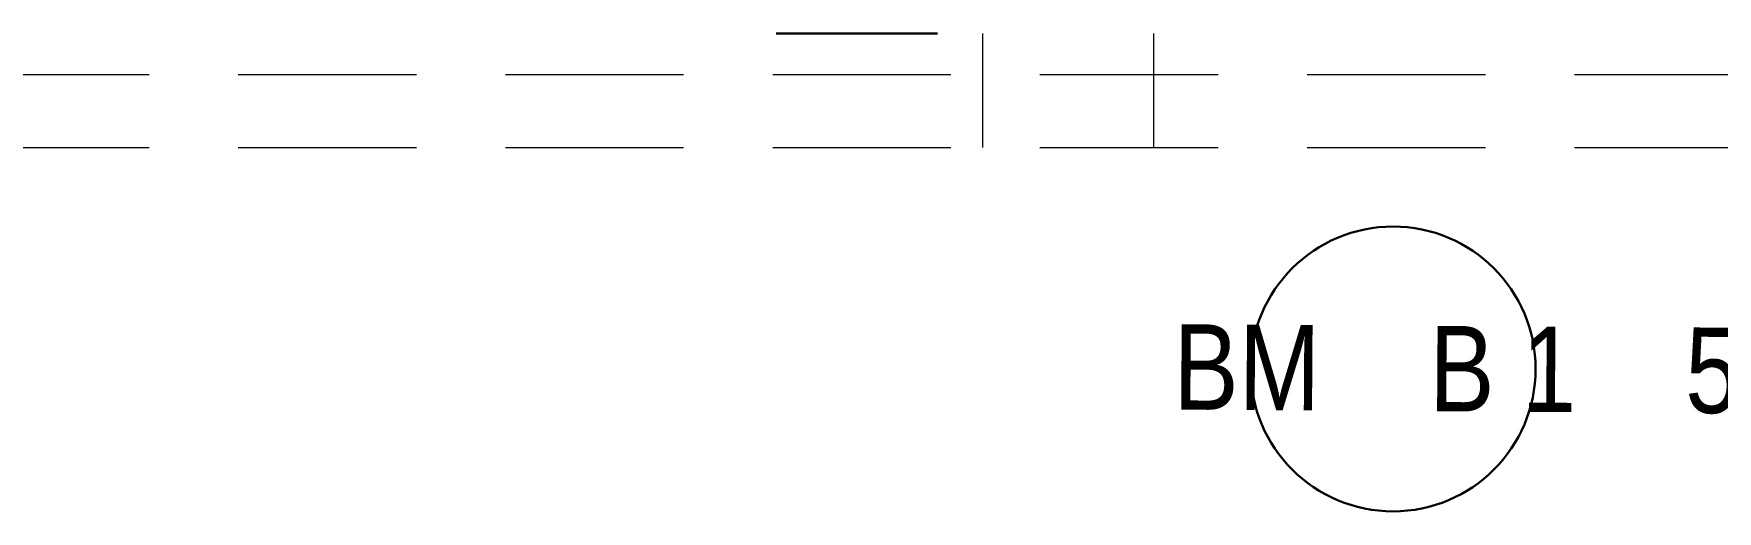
# Model space of a CAD drawing. Header units: inches. Extents: x 23376 to 25615, y 13129 to 14827.
# Drawn here: x 24695.6 to 24813.7, y 13281 to 13314.6 of the extents above; entities that cross this region are included whole.
import ezdxf

# ---------------------------------------------------------------- set-up
doc = ezdxf.new("R2010")
doc.units = ezdxf.units.IN
doc.header["$MEASUREMENT"] = 0
doc.linetypes.add('HIDDEN', pattern=[0.375, 0.25, -0.125])
for name, color, linetype, lineweight in [('BEAM SEAT', 7, 'Continuous', 20), ('BEAMS TEXT', 3, 'Continuous', 20), ('FLOOR BEAMS', 3, 'HIDDEN', 20)]:
    doc.layers.add(name, color=color, linetype=linetype, lineweight=lineweight)
doc.styles.add('ARCHENTLTD', font='technical.ttf', dxfattribs={"height": 6})

msp = doc.modelspace()

# ---------------------------------------------------------------- linework, layer by layer
at = {"layer": 'BEAM SEAT', "lineweight": 30}
msp.add_line((24759.043, 13314.58376), (24747.7293, 13314.58376), dxfattribs=at)
at = {"layer": 'BEAM SEAT', "lineweight": 9}
for p, q in [((24762.22365, 13306.58376), (24762.22365, 13314.58376)), ((24774.22365, 13306.58376), (24774.22365, 13314.58376))]:
    msp.add_line(p, q, dxfattribs=at)
at = {"layer": 'BEAMS TEXT', "linetype": 'Continuous', "lineweight": 30, "ltscale": 75}
msp.add_circle((24791.00087, 13291.04047), 10, dxfattribs=at)
at = {"layer": 'FLOOR BEAMS', "ltscale": 50}
for p, q in [((24616.2293, 13311.70876), (25039.2293, 13311.70876)), ((24616.2293, 13306.58376), (25039.2293, 13306.58376))]:
    msp.add_line(p, q, dxfattribs=at)

# ---------------------------------------------------------------- texts
at = {"layer": 'BEAMS TEXT', "linetype": 'Continuous', "lineweight": 9, "insert": (24825.50175, 13280.82324), "char_height": 6, "attachment_point": 5, "rotation": 359.6375, "style": 'ARCHENTLTD'}
msp.add_mtext('BM    B 1    5-1/8" x 24" x 35\' - 3" \\P\\P  ', dxfattribs=at)

doc.saveas('drawing.dxf')
